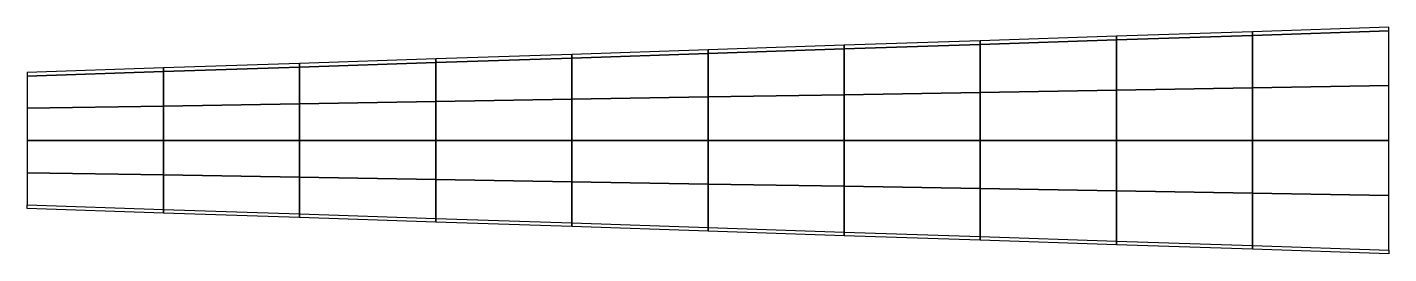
# Model space of a CAD drawing. Extents: x 0 to 6, y -0.5 to 0.5.
import ezdxf

# ---------------------------------------------------------------- set-up
doc = ezdxf.new("R2010")
doc.units = 0

msp = doc.modelspace()

# ---------------------------------------------------------------- linework, layer by layer
at = {"layer": 'bot_flange', "color": 7}
for p, q in [((0, -0.284), (0.6, -0.304)), ((0, -0.3), (0, -0.284)), ((0.6, -0.32), (0, -0.3)), ((0.6, -0.304), (0.6, -0.32)), ((0.6, -0.304), (1.2, -0.324)), ((0.6, -0.32), (0.6, -0.304)), ((1.2, -0.34), (0.6, -0.32)), ((1.2, -0.324), (1.2, -0.34)), ((1.2, -0.324), (1.8, -0.344)), ((1.2, -0.34), (1.2, -0.324)), ((1.8, -0.36), (1.2, -0.34)), ((1.8, -0.344), (1.8, -0.36)), ((1.8, -0.344), (2.4, -0.364)), ((1.8, -0.36), (1.8, -0.344)), ((2.4, -0.38), (1.8, -0.36)), ((2.4, -0.364), (2.4, -0.38)), ((2.4, -0.364), (3, -0.384)), ((2.4, -0.38), (2.4, -0.364)), ((3, -0.4), (2.4, -0.38)), ((3, -0.384), (3, -0.4)), ((3, -0.384), (3.6, -0.404)), ((3, -0.4), (3, -0.384)), ((3.6, -0.42), (3, -0.4)), ((3.6, -0.404), (3.6, -0.42)), ((3.6, -0.404), (4.2, -0.424)), ((3.6, -0.42), (3.6, -0.404)), ((4.2, -0.44), (3.6, -0.42)), ((4.2, -0.424), (4.2, -0.44)), ((4.2, -0.424), (4.8, -0.444)), ((4.2, -0.44), (4.2, -0.424)), ((4.8, -0.46), (4.2, -0.44)), ((4.8, -0.444), (4.8, -0.46)), ((4.8, -0.444), (5.4, -0.464)), ((4.8, -0.46), (4.8, -0.444)), ((5.4, -0.48), (4.8, -0.46)), ((5.4, -0.464), (5.4, -0.48)), ((5.4, -0.464), (6, -0.484)), ((5.4, -0.48), (5.4, -0.464)), ((6, -0.5), (5.4, -0.48)), ((6, -0.484), (6, -0.5))]:
    msp.add_line(p, q, dxfattribs=at)
at = {"layer": 'top_flange', "color": 7}
for p, q in [((5.4, 0.48), (4.8, 0.46)), ((6, 0.5), (5.4, 0.48)), ((5.4, 0.464), (6, 0.484)), ((5.4, 0.464), (5.4, 0.48)), ((5.4, 0.48), (5.4, 0.464)), ((6, 0.484), (6, 0.5)), ((3.6, 0.42), (3, 0.4)), ((4.2, 0.44), (3.6, 0.42)), ((3.6, 0.404), (4.2, 0.424)), ((3.6, 0.404), (3.6, 0.42)), ((3.6, 0.42), (3.6, 0.404)), ((4.8, 0.46), (4.2, 0.44)), ((4.2, 0.424), (4.8, 0.444)), ((4.2, 0.424), (4.2, 0.44)), ((4.2, 0.44), (4.2, 0.424)), ((4.8, 0.444), (5.4, 0.464)), ((4.8, 0.444), (4.8, 0.46)), ((4.8, 0.46), (4.8, 0.444)), ((1.8, 0.36), (1.2, 0.34)), ((2.4, 0.38), (1.8, 0.36)), ((1.8, 0.344), (2.4, 0.364)), ((1.8, 0.344), (1.8, 0.36)), ((1.8, 0.36), (1.8, 0.344)), ((3, 0.4), (2.4, 0.38)), ((2.4, 0.364), (3, 0.384)), ((2.4, 0.364), (2.4, 0.38)), ((2.4, 0.38), (2.4, 0.364)), ((3, 0.384), (3.6, 0.404)), ((3, 0.384), (3, 0.4)), ((3, 0.4), (3, 0.384)), ((0.6, 0.32), (0, 0.3)), ((0, 0.284), (0.6, 0.304)), ((0, 0.3), (0, 0.284)), ((1.2, 0.34), (0.6, 0.32)), ((0.6, 0.304), (1.2, 0.324)), ((0.6, 0.304), (0.6, 0.32)), ((0.6, 0.32), (0.6, 0.304)), ((1.2, 0.324), (1.8, 0.344)), ((1.2, 0.324), (1.2, 0.34)), ((1.2, 0.34), (1.2, 0.324))]:
    msp.add_line(p, q, dxfattribs=at)
at = {"layer": 'web', "color": 7}
for p, q in [((6, 0.484), (5.4, 0.464)), ((6, 0.242), (6, 0.484)), ((4.2, 0.424), (3.6, 0.404)), ((4.8, 0.444), (4.2, 0.424)), ((4.2, 0.212), (4.2, 0.424)), ((4.2, 0.424), (4.2, 0.212)), ((5.4, 0.464), (4.8, 0.444)), ((4.8, 0.222), (4.8, 0.444)), ((4.8, 0.444), (4.8, 0.222)), ((5.4, 0.232), (5.4, 0.464)), ((5.4, 0.464), (5.4, 0.232)), ((2.4, 0.364), (1.8, 0.344)), ((3, 0.384), (2.4, 0.364)), ((2.4, 0.182), (2.4, 0.364)), ((2.4, 0.364), (2.4, 0.182)), ((3.6, 0.404), (3, 0.384)), ((3, 0.192), (3, 0.384)), ((3, 0.384), (3, 0.192)), ((3.6, 0.202), (3.6, 0.404)), ((3.6, 0.404), (3.6, 0.202)), ((0.6, 0.304), (0, 0.284)), ((1.2, 0.324), (0.6, 0.304)), ((0.6, 0.152), (0.6, 0.304)), ((0.6, 0.304), (0.6, 0.152)), ((1.8, 0.344), (1.2, 0.324)), ((1.2, 0.162), (1.2, 0.324)), ((1.2, 0.324), (1.2, 0.162)), ((1.8, 0.172), (1.8, 0.344)), ((1.8, 0.344), (1.8, 0.172)), ((0, 0.284), (0, 0.142)), ((6, 0.242), (5.4, 0.232)), ((5.4, 0.232), (6, 0.242)), ((6, 0), (6, 0.242)), ((2.4, 0.182), (1.8, 0.172)), ((1.8, 0.172), (2.4, 0.182)), ((3, 0.192), (2.4, 0.182)), ((2.4, 0.182), (3, 0.192)), ((2.4, 0), (2.4, 0.182)), ((2.4, 0.182), (2.4, 0)), ((3.6, 0.202), (3, 0.192)), ((3, 0.192), (3.6, 0.202)), ((3, 0), (3, 0.192)), ((3, 0.192), (3, 0)), ((4.2, 0.212), (3.6, 0.202)), ((3.6, 0.202), (4.2, 0.212)), ((3.6, 0), (3.6, 0.202)), ((3.6, 0.202), (3.6, 0)), ((4.8, 0.222), (4.2, 0.212)), ((4.2, 0.212), (4.8, 0.222)), ((4.2, 0), (4.2, 0.212)), ((4.2, 0.212), (4.2, 0)), ((5.4, 0.232), (4.8, 0.222)), ((4.8, 0.222), (5.4, 0.232)), ((4.8, 0), (4.8, 0.222)), ((4.8, 0.222), (4.8, 0)), ((5.4, 0), (5.4, 0.232)), ((5.4, 0.232), (5.4, 0)), ((0.6, 0.152), (0, 0.142)), ((0, 0.142), (0.6, 0.152)), ((0, 0.142), (0, 0)), ((1.2, 0.162), (0.6, 0.152)), ((0.6, 0.152), (1.2, 0.162)), ((0.6, 0), (0.6, 0.152)), ((0.6, 0.152), (0.6, 0)), ((1.8, 0.172), (1.2, 0.162)), ((1.2, 0.162), (1.8, 0.172)), ((1.2, 0), (1.2, 0.162)), ((1.2, 0.162), (1.2, 0)), ((1.8, 0), (1.8, 0.172)), ((1.8, 0.172), (1.8, 0)), ((0.6, 0), (0, 0)), ((0, 0), (0, -0.142)), ((0, 0), (0.6, 0)), ((0.6, -0.152), (0.6, 0)), ((1.2, 0), (0.6, 0)), ((0.6, 0), (0.6, -0.152)), ((0.6, 0), (1.2, 0)), ((1.2, -0.162), (1.2, 0)), ((1.8, 0), (1.2, 0)), ((1.2, 0), (1.2, -0.162)), ((1.2, 0), (1.8, 0)), ((1.8, -0.172), (1.8, 0)), ((2.4, 0), (1.8, 0)), ((1.8, 0), (1.8, -0.172)), ((1.8, 0), (2.4, 0)), ((2.4, -0.182), (2.4, 0)), ((3, 0), (2.4, 0)), ((2.4, 0), (2.4, -0.182)), ((2.4, 0), (3, 0)), ((3, -0.192), (3, 0)), ((3.6, 0), (3, 0)), ((3, 0), (3, -0.192)), ((3, 0), (3.6, 0)), ((3.6, -0.202), (3.6, 0)), ((4.2, 0), (3.6, 0)), ((3.6, 0), (3.6, -0.202)), ((3.6, 0), (4.2, 0)), ((4.2, -0.212), (4.2, 0)), ((4.8, 0), (4.2, 0)), ((4.2, 0), (4.2, -0.212)), ((4.2, 0), (4.8, 0)), ((4.8, -0.222), (4.8, 0)), ((5.4, 0), (4.8, 0)), ((4.8, 0), (4.8, -0.222)), ((4.8, 0), (5.4, 0)), ((5.4, -0.232), (5.4, 0)), ((6, 0), (5.4, 0)), ((5.4, 0), (5.4, -0.232)), ((5.4, 0), (6, 0)), ((6, -0.242), (6, 0)), ((0.6, -0.152), (0, -0.142)), ((0, -0.142), (0, -0.284)), ((0, -0.142), (0.6, -0.152)), ((0.6, -0.304), (0.6, -0.152)), ((1.2, -0.162), (0.6, -0.152)), ((0.6, -0.152), (0.6, -0.304)), ((0.6, -0.152), (1.2, -0.162)), ((1.2, -0.324), (1.2, -0.162)), ((1.8, -0.172), (1.2, -0.162)), ((1.2, -0.162), (1.2, -0.324)), ((1.2, -0.162), (1.8, -0.172)), ((1.8, -0.344), (1.8, -0.172)), ((2.4, -0.182), (1.8, -0.172)), ((1.8, -0.172), (1.8, -0.344)), ((1.8, -0.172), (2.4, -0.182)), ((2.4, -0.364), (2.4, -0.182)), ((3, -0.192), (2.4, -0.182)), ((2.4, -0.182), (2.4, -0.364)), ((2.4, -0.182), (3, -0.192)), ((3, -0.384), (3, -0.192)), ((3.6, -0.202), (3, -0.192)), ((3, -0.192), (3, -0.384)), ((3, -0.192), (3.6, -0.202)), ((3.6, -0.404), (3.6, -0.202)), ((4.2, -0.212), (3.6, -0.202)), ((3.6, -0.202), (3.6, -0.404)), ((3.6, -0.202), (4.2, -0.212)), ((4.2, -0.424), (4.2, -0.212)), ((4.8, -0.222), (4.2, -0.212)), ((4.2, -0.212), (4.2, -0.424)), ((4.2, -0.212), (4.8, -0.222)), ((4.8, -0.444), (4.8, -0.222)), ((5.4, -0.232), (4.8, -0.222)), ((4.8, -0.222), (4.8, -0.444)), ((4.8, -0.222), (5.4, -0.232)), ((5.4, -0.464), (5.4, -0.232)), ((6, -0.242), (5.4, -0.232)), ((5.4, -0.232), (5.4, -0.464)), ((5.4, -0.232), (6, -0.242)), ((0, -0.284), (0.6, -0.304)), ((6, -0.484), (6, -0.242)), ((0.6, -0.304), (1.2, -0.324)), ((1.2, -0.324), (1.8, -0.344)), ((1.8, -0.344), (2.4, -0.364)), ((2.4, -0.364), (3, -0.384)), ((3, -0.384), (3.6, -0.404)), ((3.6, -0.404), (4.2, -0.424)), ((4.2, -0.424), (4.8, -0.444)), ((4.8, -0.444), (5.4, -0.464)), ((5.4, -0.464), (6, -0.484))]:
    msp.add_line(p, q, dxfattribs=at)

doc.saveas('drawing.dxf')
